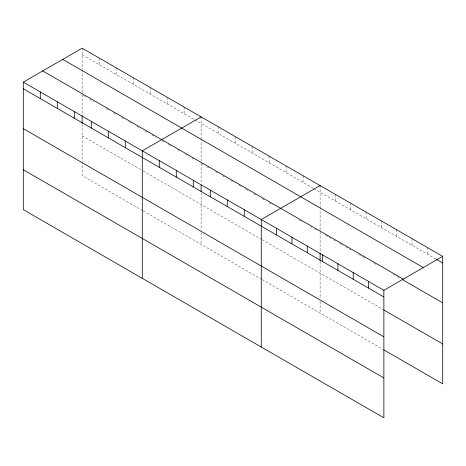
<?xml version="1.0" encoding="UTF-8"?>
<svg xmlns="http://www.w3.org/2000/svg" width="466" height="466" viewBox="0 0 466 466"><rect width="100%" height="100%" fill="white"/><g stroke="black" fill="none" stroke-linecap="round" stroke-linejoin="round"><path stroke-width="0.35" stroke-dasharray="2.33 1.75" d="M82.127 92.518L82.127 71.49M82.127 70.762L82.127 48.179M201.12 161.219L201.12 140.184M201.12 139.462L201.12 116.879M320.107 229.913L320.107 208.885M320.107 208.156L320.107 185.573M82.127 54.807L194.194 119.506M194.823 119.867L313.181 188.206M313.81 188.567L435.955 259.09M83.391 95.425L85.907 96.876M89.682 99.06L94.091 101.6M106.685 108.869L109.201 110.326M113.611 112.871L116.127 114.321M121.795 117.595L124.311 119.051M128.715 121.591L132.495 123.775M136.899 126.321L140.68 128.5M145.089 131.045L147.606 132.495M152.009 135.041L155.79 137.225M162.086 140.86L163.974 141.949M168.377 144.495L170.9 145.945M177.196 149.58L179.084 150.669M185.381 154.304L187.268 155.399M191.672 157.939L194.194 159.395M201.749 163.758L203.007 164.486M206.782 166.665L209.304 168.121M215.601 171.756L218.117 173.206M222.521 175.752L226.301 177.93M230.705 180.476L233.227 181.932M238.889 185.2L241.411 186.656M245.815 189.202L249.595 191.38M253.999 193.926L257.78 196.104M262.183 198.65L264.705 200.106M269.109 202.652L272.89 204.83M299.329 220.098L303.11 222.276M310.665 226.639L311.923 227.367M314.439 228.818L316.956 230.274M325.623 235.278L331.14 238.458M333.592 239.874L335.433 240.939M339.72 243.415L343.401 245.541M345.854 246.957L350.752 249.788M358.721 254.384L365.466 258.281M374.047 263.232L377.728 265.358M393.048 274.206L396.729 276.326M397.341 276.682L399.793 278.097M82.127 135.792L142.567 170.69M143.196 171.051L261.554 239.384M262.183 239.751L383.244 309.64M142.567 210.58L82.127 175.682L82.127 161.906M143.196 210.941L261.554 279.274M262.183 279.635L383.244 349.529M427.374 247.504L427.374 254.133M412.049 238.656L412.049 245.285M396.729 229.808L396.729 236.437M381.404 220.966L381.404 227.589M366.078 212.117L366.078 218.746M350.752 203.269L350.752 209.898M335.433 194.421L335.433 201.05M320.107 232.091L320.107 252.281M320.107 261.653L320.107 298.572M320.107 301.473L320.107 313.076M303.11 175.758L303.11 182.387M286.107 165.943L286.107 172.571M269.109 156.133L269.109 162.762M252.112 146.318L252.112 152.947M235.114 136.503L235.114 143.132M218.117 126.688L218.117 133.317M201.12 163.391L201.12 183.581M201.12 192.953L201.12 229.878M201.12 232.779L201.12 244.382M184.117 107.064L184.117 113.692M167.119 97.248L167.119 103.877M150.122 87.433L150.122 94.062M133.125 77.618L133.125 84.247M116.127 67.809L116.127 74.438M99.13 57.994L99.13 64.623M82.127 94.697L82.127 114.886M82.127 124.259L82.127 161.178"/><path stroke-width="0.7" d="M383.873 336.836L383.873 290.318L23.3 82.144L23.3 209.648L383.873 417.821L383.873 336.836L23.3 128.663M383.856 349.884L442.7 383.856L442.7 256.352L82.127 48.179L23.3 82.144M201.12 116.879L142.287 150.838L142.287 278.348M320.107 185.573L261.275 219.538L261.275 347.042M383.873 290.318L442.7 256.352M436.572 259.44L442.7 262.981M62.718 59.386L423.285 267.56M42.715 70.937L403.282 279.111M402.245 279.513L442.7 302.871M23.3 88.773L383.873 296.947M383.856 309.995L442.7 343.966M23.3 169.758L383.873 377.932M368.548 281.47L368.548 288.099M353.222 272.622L353.222 279.25M337.897 263.773L337.897 270.402M322.571 254.925L322.571 261.554M320.107 252.997L320.107 260.931M307.251 246.083L307.251 252.706M291.926 237.235L291.926 243.864M276.6 228.387L276.6 235.015M244.277 209.723L244.277 216.352M227.28 199.908L227.28 206.537M210.282 190.099L210.282 196.722M201.12 185.025L201.12 191.514M193.285 180.284L193.285 186.913M176.282 170.469L176.282 177.097M159.285 160.654L159.285 167.282M125.29 141.029L125.29 147.658M108.293 131.214L108.293 137.843M91.295 121.399L91.295 128.028M82.127 115.603L82.127 123.537M74.292 111.584L74.292 118.213M57.295 101.769L57.295 108.397M40.297 91.959L40.297 98.588"/></g></svg>
